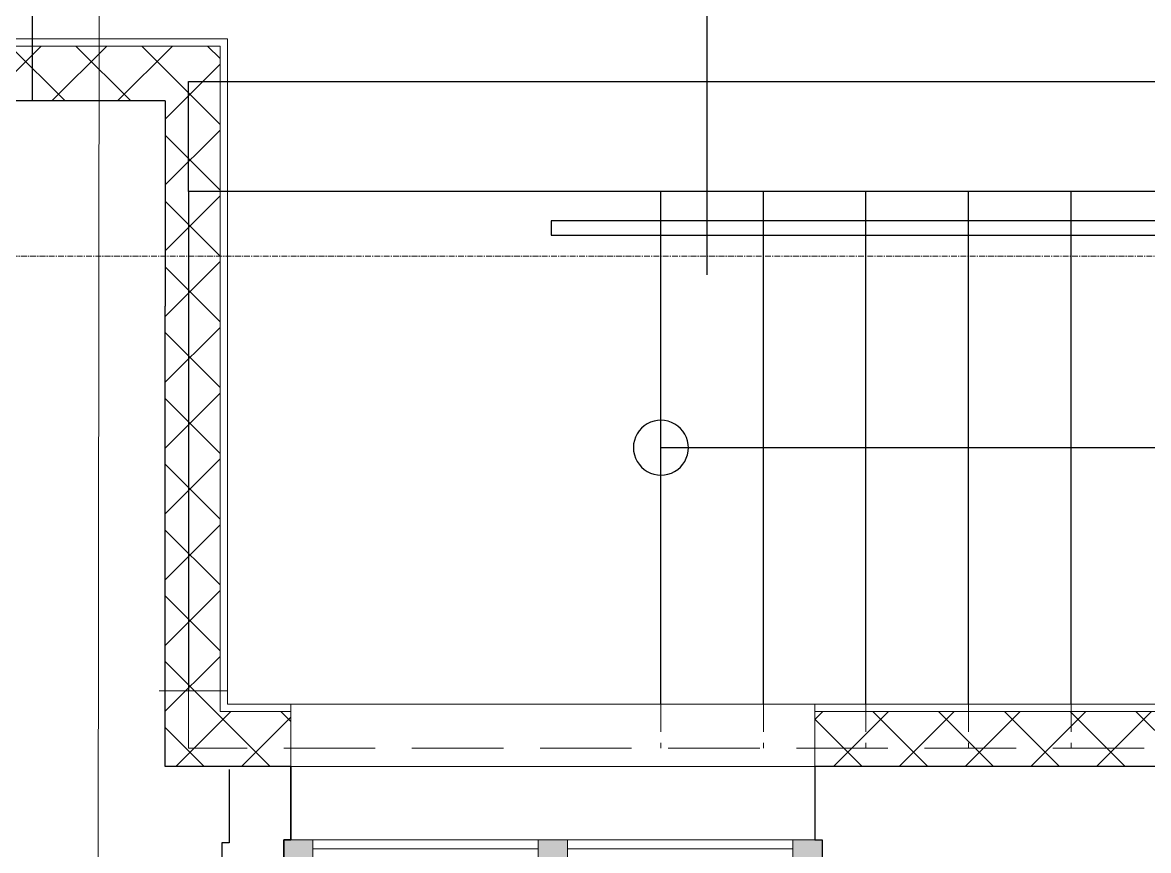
# Model space of a CAD drawing. Header units: millimetres. Extents: x -10178924 to 11692288, y -947381 to 58396.
# Drawn here: x 874582 to 877656, y -906363 to -904103 of the extents above; entities that cross this region are included whole.
import ezdxf

# ---------------------------------------------------------------- set-up
doc = ezdxf.new("R2010")
doc.units = ezdxf.units.MM
doc.linetypes.add('GOST2.303 4', pattern=[7, 5, -2, 0])
doc.linetypes.add('осевая', pattern=[50.8, 31.75, -6.35, 6.35, -6.35])
for name, color, linetype, lineweight in [('PDF _0', 7, 'Continuous', 9), ('Оси', 253, 'Continuous', 9), ('ОСНОВНАЯ', 127, 'Continuous', 35), ('Отделка СТЕН', 6, 'Continuous', 13), ('Размеры осевые', 153, 'Continuous', 9), ('Стены внутренние', 7, 'Continuous', 18), ('Стены.1', 7, 'Continuous', 25), ('Штрих', 7, 'Continuous', 13)]:
    doc.layers.add(name, color=color, linetype=linetype, lineweight=lineweight)
doc.layers.add('Лестницы _ крыльца.1', color=7, linetype='Continuous')
doc.layers.add('Тонкая', color=7, linetype='Continuous')

# ---------------------------------------------------------------- blocks, each defined once
blk = doc.blocks.new('Двустворчатое Окно 22_6')
at = {"layer": 'Стены.1', "linetype": 'Continuous', "lineweight": 0}
for points in [[(-735, 0), (-735, -50), (-655, -50), (-655, 0)], [(0, -50), (0, 0), (-40, 0), (-40, -50)], [(0, 0), (0, -50), (40, -50), (40, 0)], [(735, -50), (735, 0), (655, 0), (655, -50)]]:
    blk.add_hatch(color=256, dxfattribs=at).paths.add_polyline_path(points)
at = {"layer": 'Стены.1', "linetype": 'Continuous', "lineweight": 5}
for p, q in [((-762.1, 310), (762, 308.3)), ((-655, 0), (-40, 0)), ((40, 0), (655, 0)), ((-655, -25), (-40, -25)), ((40, -25), (655, -25)), ((-40, -50), (-655, -50)), ((655, -50), (40, -50)), ((-715, -250), (715, -250))]:
    blk.add_line(p, q, dxfattribs=at)
at = {"layer": 'Стены.1', "linetype": 'Continuous', "lineweight": 30}
for p, q in [((-735, 0), (-762.1, 310)), ((734.8, -1.7), (762, 308.3)), ((-735, -50), (-735, 0)), ((-735, -50), (-735, 0)), ((735, -50), (735, 0)), ((735, -50), (735, 0)), ((-715, -50), (-735, -50)), ((-715, -50), (-735, -50)), ((-715, -250), (-715, -50)), ((715, -50), (735, -50)), ((715, -50), (735, -50)), ((715, -250), (715, -50))]:
    blk.add_line(p, q, dxfattribs=at)
at = {"layer": 'Стены.1', "linetype": 'Continuous', "lineweight": 20}
for p, q in [((-735, 0), (-655, 0)), ((-655, 0), (-655, -50)), ((-40, -50), (-40, 0)), ((-40, 0), (0, 0)), ((0, 0), (40, 0)), ((40, 0), (40, -50)), ((655, -50), (655, 0)), ((655, 0), (735, 0)), ((-655, -50), (-735, -50)), ((0, -50), (-40, -50)), ((40, -50), (0, -50)), ((735, -50), (655, -50))]:
    blk.add_line(p, q, dxfattribs=at)
blk = doc.blocks.new('A$Cad086cf1')
at = {"layer": 'Отделка СТЕН', "true_color": 0x636466, "transparency": 33554687}
h = blk.add_hatch(dxfattribs=at)
h.set_pattern_fill('ANSI37', color=251, scale=40)
h.set_pattern_definition([(45, (142968.72, -47941.48), (-89.80256, 89.80256), []), (135, (142968.72, -47941.48), (-89.80256, -89.80256), [])])
h.paths.add_polyline_path([(28913.62, -31245.628), (28763.62, -31245.628), (28768.135, -31868.119), (29047.748, -31868.119), (29047.748, -31718.119), (28917.053, -31718.119)])
h.paths.add_polyline_path([(31814.602, -31718.119), (30632.748, -31718.119), (30632.748, -31868.119), (31814.602, -31868.119)])
h.paths.add_polyline_path([(34633.971, -31718.119), (33473.725, -31718.119), (33473.725, -31868.119), (34633.971, -31868.119)])
h.paths.add_polyline_path([(36472.722, -30026.036), (36768.725, -30026.036), (36768.725, -29876.036), (36322.722, -29876.036), (36322.722, -31718.119), (36063.971, -31718.119), (36063.971, -31868.119), (36263.725, -31868.119), (36472.722, -31868.119)])
h.paths.add_polyline_path([(37824.962, -29876.036), (36768.725, -29876.036), (36768.725, -30026.036), (37824.962, -30026.036)])
h.paths.add_polyline_path([(39839.962, -29856.036), (39839.962, -29941.036)])
h.paths.add_polyline_path([(40768.725, -29876.036), (39839.962, -29876.036), (39839.962, -30026.036), (40768.725, -30026.036)])
h.paths.add_polyline_path([(41339.962, -29876.036), (40768.725, -29876.036), (40768.725, -30026.036), (41189.962, -30026.036), (41189.962, -31842.839), (41533.462, -31842.839), (41533.462, -31692.839), (41339.962, -31692.839)])
h.paths.add_polyline_path([(44111.441, -31692.839), (42963.462, -31692.839), (42963.462, -31842.839), (44111.441, -31842.839)])
h.paths.add_polyline_path([(46923.75, -31692.839), (45741.441, -31692.839), (45741.441, -31842.839), (46923.75, -31842.839)])
h.paths.add_polyline_path([(49713.011, -31692.839), (48553.75, -31692.839), (48553.75, -31842.839), (49713.011, -31842.839)])
h.paths.add_polyline_path([(52505.423, -31692.839), (51343.011, -31692.839), (51343.011, -31842.839), (52505.423, -31842.839)])
h.paths.add_polyline_path([(61528.75, -31692.839), (54135.423, -31692.839), (54135.423, -31842.839), (61378.75, -31842.839), (61378.75, -33202.411), (61528.75, -33202.411)])
h.paths.add_polyline_path([(61528.75, -34832.411), (61378.75, -34832.411), (61378.75, -36061.222), (61528.75, -36061.222)])
h.paths.add_polyline_path([(61528.75, -37691.222), (61378.75, -37691.222), (61378.75, -38847.364), (61528.75, -38847.364)])
h.paths.add_polyline_path([(61528.75, -40477.364), (61378.75, -40477.364), (61378.75, -48296.478), (60014.672, -48296.478), (60014.672, -48446.478), (61528.75, -48446.478)])
h.paths.add_polyline_path([(58384.672, -48296.478), (57203.37, -48296.478), (57203.37, -48446.478), (58384.672, -48446.478)])
h.paths.add_polyline_path([(55573.37, -48296.478), (54410.646, -48296.478), (54410.646, -48446.478), (55573.37, -48446.478)])
h.paths.add_polyline_path([(52780.646, -48296.478), (51591.18, -48296.478), (51591.18, -48446.478), (52780.646, -48446.478)])
h.paths.add_polyline_path([(49961.18, -48296.478), (48802.194, -48296.478), (48802.194, -48446.478), (49961.18, -48446.478)])
h.paths.add_polyline_path([(47172.194, -48296.478), (45996.225, -48296.478), (45996.225, -48446.478), (47172.194, -48446.478)])
h.paths.add_polyline_path([(44366.225, -48296.478), (43186.891, -48296.478), (43186.891, -48446.478), (44366.225, -48446.478)])
h.paths.add_polyline_path([(41563.725, -48296.478), (40380.082, -48296.478), (40380.082, -48446.478), (41563.725, -48446.478)])
h.paths.add_polyline_path([(38750.082, -48296.478), (37571.3, -48296.478), (37571.3, -48446.478), (38750.082, -48446.478)])
h.paths.add_polyline_path([(35941.3, -48296.478), (34777.772, -48296.478), (34777.772, -48446.478), (35941.3, -48446.478)])
h.paths.add_polyline_path([(33147.772, -48296.478), (31992.902, -48296.478), (31992.902, -48446.478), (33147.772, -48446.478)])
h.paths.add_polyline_path([(30363.725, -48296.478), (30080.699, -48296.478), (30080.699, -48446.478), (30363.725, -48446.478)])
at = {"color": 251, "true_color": 0x636466, "transparency": 33554687}
blk.add_lwpolyline([(46183.549, -30392.839), (46483.549, -30392.839), (46483.549, -30352.839), (42543.549, -30352.839), (42243.549, -30352.839), (42243.549, -30392.839), (46183.549, -30392.839)], dxfattribs=at)
at = {"layer": 'Defpoints', "color": 251, "linetype": 'Continuous', "true_color": 0x636466, "transparency": 33554687}
blk.add_line((42668.827, -27661.345), (42668.827, -30500.275), dxfattribs=at)
at = {"layer": 'Defpoints', "color": 251, "ltscale": 100, "true_color": 0x636466, "transparency": 33554687}
for p, q in [((41364.737, -31851.361), (41364.737, -32051.361)), ((41364.737, -32051.361), (41344.737, -32051.361)), ((41344.737, -32051.361), (41344.737, -32101.361))]:
    blk.add_line(p, q, dxfattribs=at)
at = {"layer": 'PDF _0', "color": 18, "lineweight": 25, "true_color": 0x000000, "transparency": 33554687}
blk.add_line((46183.549, -30972.839), (42543.549, -30972.839), dxfattribs=at)
for centre, radius, start, end in [((42543.549, -30972.839), 75.146, 359.596512, 179.596518), ((42543.549, -30972.31), 75.144, 179.999997, 0.000003)]:
    blk.add_arc(centre, radius, start, end, dxfattribs=at)
at = {"layer": 'Лестницы _ крыльца.1', "color": 251, "true_color": 0x636466, "transparency": 33554687}
for p, q in [((41253.549, -29972.839), (47363.549, -29972.839)), ((41253.549, -30272.839), (41253.549, -29972.839)), ((47363.549, -30272.839), (41253.549, -30272.839)), ((41253.549, -30272.839), (41253.549, -30668.724)), ((42543.549, -31672.839), (42543.549, -30272.839)), ((42823.549, -31672.839), (42823.549, -30272.839)), ((43103.549, -31672.839), (43103.549, -30272.839)), ((43383.549, -31672.839), (43383.549, -30272.839)), ((43663.549, -31672.839), (43663.549, -30272.839)), ((41253.549, -30668.724), (41253.549, -31636.194))]:
    blk.add_line(p, q, dxfattribs=at)
at = {"layer": 'Оси', "color": 251, "ltscale": 50, "true_color": 0x636466, "transparency": 33554687}
blk.add_line((41006.829, -32473.888), (41010.21, -29546.086), dxfattribs=at)
at = {"layer": 'ОСНОВНАЯ', "color": 251, "ltscale": 100, "true_color": 0x636466, "transparency": 33554687}
for p, q in [((41533.462, -31842.839), (41533.462, -32042.839)), ((41533.462, -32042.839), (41513.462, -32042.839)), ((41513.462, -32042.839), (41513.462, -32092.839))]:
    blk.add_line(p, q, dxfattribs=at)
at = {"layer": 'Отделка СТЕН', "color": 251, "true_color": 0x636466, "transparency": 33554687}
for p, q in [((41533.462, -31842.839), (41533.462, -31672.839)), ((42963.462, -31842.839), (42963.462, -31672.839))]:
    blk.add_line(p, q, dxfattribs=at)
for points in [[(39839.962, -29856.036), (41359.962, -29856.036), (41359.962, -31672.839), (61548.75, -31672.839), (61548.75, -48466.478), (29253.725, -48466.478)], [(39839.962, -29876.036), (41339.962, -29876.036), (41339.962, -31692.839), (41533.462, -31692.839)], [(42963.462, -31692.839), (44111.441, -31692.839)]]:
    blk.add_lwpolyline(points, dxfattribs=at)
at = {"layer": 'Размеры осевые', "color": 251, "linetype": 'осевая', "ltscale": 0.5, "true_color": 0x636466, "transparency": 33554687}
blk.add_line((-9750, -30450), (44700, -30450), dxfattribs=at)
at = {"layer": 'Стены внутренние', "color": 251, "true_color": 0x636466, "transparency": 33554687}
for p, q in [((41173.568, -31636.194), (41359.962, -31636.194)), ((41339.962, -31636.194), (41339.962, -31692.839))]:
    blk.add_line(p, q, dxfattribs=at)
at = {"layer": 'Стены внутренние', "color": 251, "true_color": 0x636466, "transparency": 33554687, "flags": 128}
blk.add_lwpolyline([(41359.962, -31636.194), (41359.962, -31672.839), (47992.661, -31672.839)], dxfattribs=at)
at = {"layer": 'Стены.1', "color": 251, "linetype": 'Continuous', "true_color": 0x636466, "transparency": 33554687}
for p, q in [((42963.462, -31842.839), (42963.462, -32042.839)), ((42963.462, -32042.839), (42983.462, -32042.839)), ((42983.462, -32042.839), (42983.462, -32092.839))]:
    blk.add_line(p, q, dxfattribs=at)
at = {"layer": 'Стены.1', "color": 251, "linetype": 'Continuous', "true_color": 0x636466, "transparency": 33554687, "flags": 128}
for points in [[(41189.962, -30026.036), (39839.962, -30026.036)], [(41189.962, -30026.036), (41189.962, -30586.036)], [(41189.962, -31842.839), (41189.962, -30586.036)], [(41533.462, -31842.839), (41189.962, -31842.839)], [(44111.441, -31842.839), (42963.462, -31842.839)]]:
    blk.add_lwpolyline(points, dxfattribs=at)
at = {"layer": 'Тонкая', "color": 251, "ltscale": 100, "true_color": 0x636466, "transparency": 33554687}
blk.add_line((40827.722, -30026.036), (40827.722, -28356.036), dxfattribs=at)
at = {"layer": 'Штрих', "color": 251, "linetype": 'GOST2.303 4', "ltscale": 50, "true_color": 0x636466, "transparency": 33554687}
for p in [(41253.549, -31636.194), (47363.549, -31792.839)]:
    blk.add_line(p, (41253.549, -31792.839), dxfattribs=at)
at = {"layer": 'Штрих', "color": 251, "linetype": 'GOST2.303 4', "ltscale": 15, "true_color": 0x636466, "transparency": 33554687}
for p, q in [((42543.549, -31672.839), (42543.549, -31792.839)), ((42823.549, -31672.839), (42823.549, -31792.839)), ((43103.549, -31672.839), (43103.549, -31792.839)), ((43383.549, -31672.839), (43383.549, -31792.839)), ((43663.549, -31672.839), (43663.549, -31792.839))]:
    blk.add_line(p, q, dxfattribs=at)
at = {"layer": 'Стены.1', "color": 251, "linetype": 'Continuous', "true_color": 0x636466, "transparency": 33554687, "zscale": 1000, "rotation": 180}
blk.add_blockref('Двустворчатое Окно 22_6', (42248.462, -32092.839), dxfattribs=at)

msp = doc.modelspace()

# ---------------------------------------------------------------- block references
msp.add_blockref('A$Cad086cf1', (833781.5, -874290.7))

doc.saveas('drawing.dxf')
